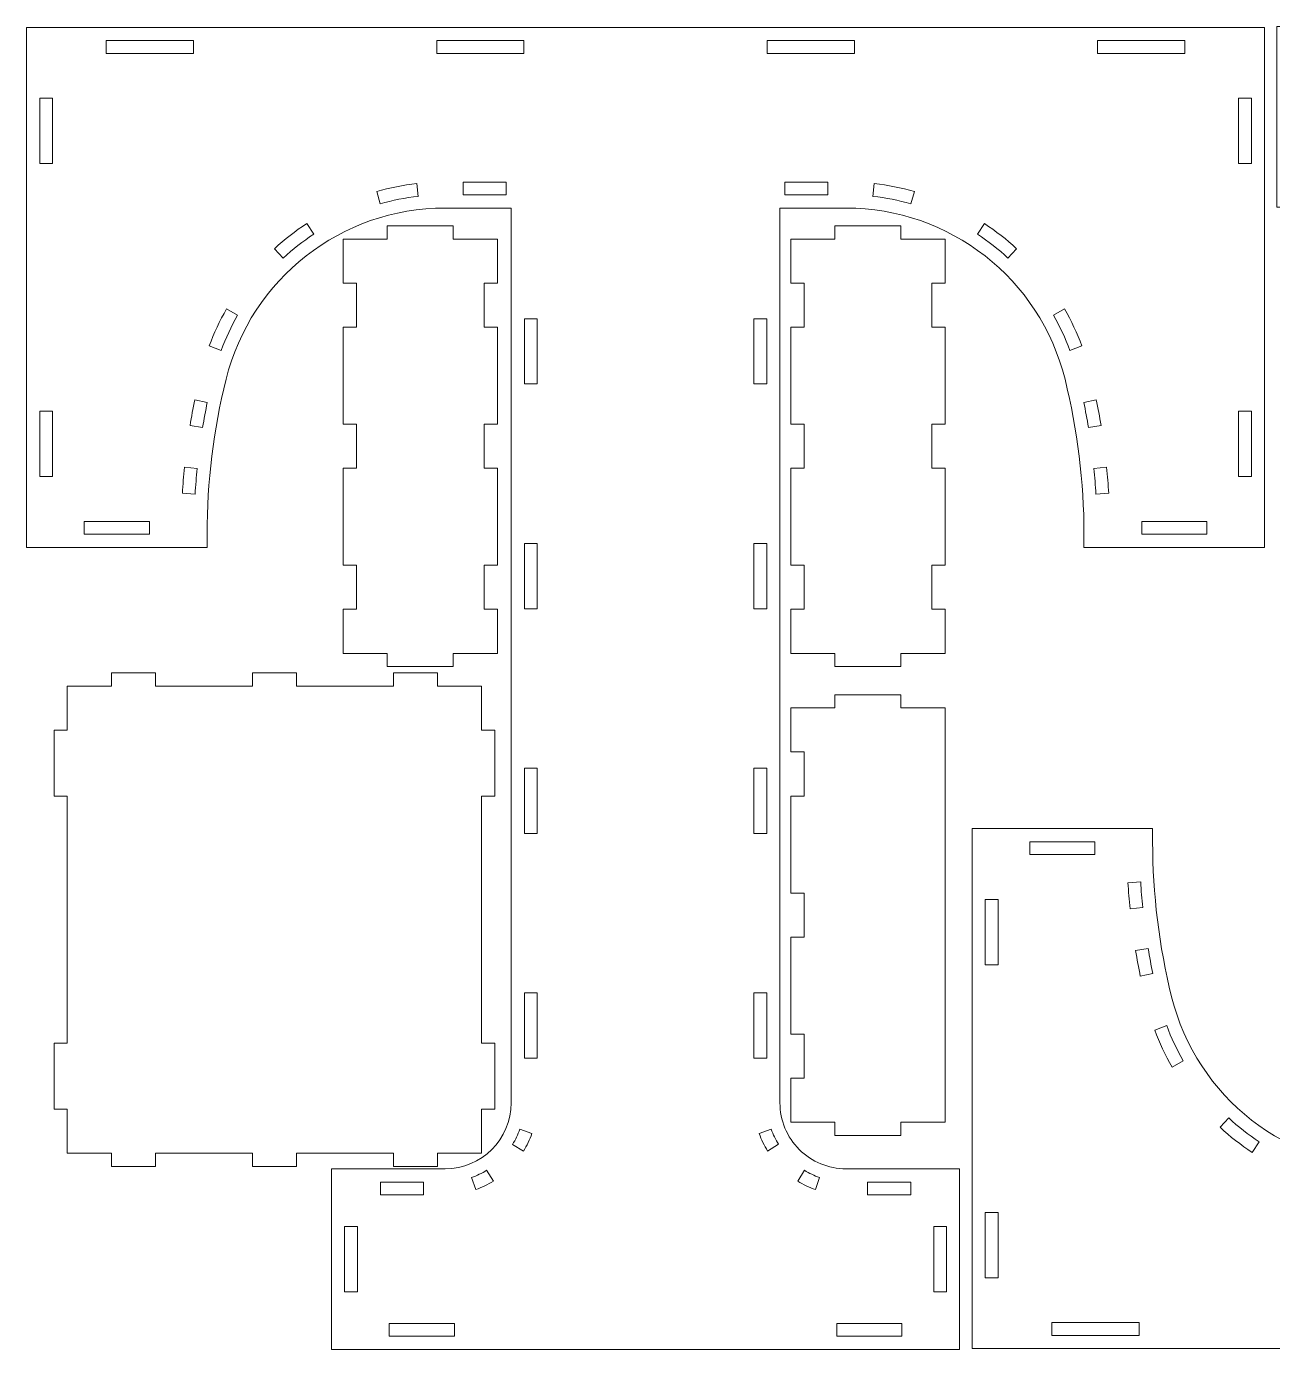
# Model space of a CAD drawing. Header units: millimetres. Extents: x -278 to 278, y -617 to 617.
# Drawn here: x -277.9 to 4.9, y -411.6 to -111.4 of the extents above; entities that cross this region are included whole.
import ezdxf

# ---------------------------------------------------------------- set-up
doc = ezdxf.new("R2010")
doc.units = ezdxf.units.MM
doc.header["$MEASUREMENT"] = 0
doc.layers.add('Camada 1', color=7, linetype='Continuous')

msp = doc.modelspace()

# ---------------------------------------------------------------- linework, layer by layer
at = {"layer": 'Camada 1', "color": 250, "lineweight": 20}
for points, knots in [([(-167.8636, -152.5961), (-167.8636, -152.5961), (-182.8636, -152.5961), (-182.8636, -152.5961), (-182.8636, -152.5961), (-206.3882, -152.5961), (-226.8865, -168.6229), (-232.5613, -191.4528), (-232.5613, -191.4528), (-235.4172, -202.9421), (-236.8636, -214.7572), (-236.8636, -226.5961), (-236.8636, -226.5961), (-236.8636, -226.5961), (-236.8636, -229.5961), (-236.8636, -229.5961), (-236.8636, -229.5961), (-236.8636, -229.5961), (-277.8636, -229.5961), (-277.8636, -229.5961), (-277.8636, -229.5961), (-277.8636, -229.5961), (-277.8636, -111.5961), (-277.8636, -111.5961), (-277.8636, -111.5961), (-277.8636, -111.5961), (3.1364, -111.5961), (3.1364, -111.5961), (3.1364, -111.5961), (3.1364, -111.5961), (3.1364, -229.5961), (3.1364, -229.5961), (3.1364, -229.5961), (3.1364, -229.5961), (-37.8636, -229.5961), (-37.8636, -229.5961), (-37.8636, -229.5961), (-37.8636, -229.5961), (-37.8636, -226.5961), (-37.8636, -226.5961), (-37.8636, -226.5961), (-37.8636, -214.7572), (-39.31, -202.9421), (-42.1659, -191.4528), (-42.1659, -191.4528), (-47.8407, -168.6229), (-68.339, -152.5961), (-91.8636, -152.5961), (-91.8636, -152.5961), (-91.8636, -152.5961), (-106.8636, -152.5961), (-106.8636, -152.5961), (-106.8636, -152.5961), (-106.8636, -152.5961), (-106.8636, -355.5961), (-106.8636, -355.5961), (-106.8636, -355.5961), (-106.8636, -359.5742), (-105.2831, -363.3897), (-102.4702, -366.2027), (-102.4702, -366.2027), (-99.6572, -369.0156), (-95.8417, -370.5961), (-91.8636, -370.5961), (-91.8636, -370.5961), (-91.8636, -370.5961), (-66.0736, -370.5961), (-66.0736, -370.5961), (-66.0736, -370.5961), (-66.0736, -370.5961), (-66.0736, -411.5961), (-66.0736, -411.5961), (-66.0736, -411.5961), (-66.0736, -411.5961), (-208.6536, -411.5961), (-208.6536, -411.5961), (-208.6536, -411.5961), (-208.6536, -411.5961), (-208.6536, -370.5961), (-208.6536, -370.5961), (-208.6536, -370.5961), (-208.6536, -370.5961), (-182.8636, -370.5961), (-182.8636, -370.5961), (-182.8636, -370.5961), (-174.5784, -370.5961), (-167.8636, -363.8814), (-167.8636, -355.5962), (-167.8636, -355.5962), (-167.8636, -355.5962), (-167.8636, -152.5961), (-167.8636, -152.5961)], [0, 0, 0, 0, 0.04166667, 0.04166667, 0.04166667, 0.04166667, 0.08333333, 0.08333333, 0.08333333, 0.08333333, 0.125, 0.125, 0.125, 0.125, 0.16666667, 0.16666667, 0.16666667, 0.16666667, 0.20833333, 0.20833333, 0.20833333, 0.20833333, 0.25, 0.25, 0.25, 0.25, 0.29166667, 0.29166667, 0.29166667, 0.29166667, 0.33333333, 0.33333333, 0.33333333, 0.33333333, 0.375, 0.375, 0.375, 0.375, 0.41666667, 0.41666667, 0.41666667, 0.41666667, 0.45833333, 0.45833333, 0.45833333, 0.45833333, 0.5, 0.5, 0.5, 0.5, 0.54166667, 0.54166667, 0.54166667, 0.54166667, 0.58333333, 0.58333333, 0.58333333, 0.58333333, 0.625, 0.625, 0.625, 0.625, 0.66666667, 0.66666667, 0.66666667, 0.66666667, 0.70833333, 0.70833333, 0.70833333, 0.70833333, 0.75, 0.75, 0.75, 0.75, 0.79166667, 0.79166667, 0.79166667, 0.79166667, 0.83333333, 0.83333333, 0.83333333, 0.83333333, 0.875, 0.875, 0.875, 0.875, 0.91666667, 0.91666667, 0.91666667, 0.91666667, 1, 1, 1, 1]), ([(107.7264, -370.3961), (107.7264, -370.3961), (122.7264, -370.3961), (122.7264, -370.3961), (122.7264, -370.3961), (146.251, -370.3961), (166.7493, -354.3693), (172.4241, -331.5394), (172.4241, -331.5394), (175.28, -320.0501), (176.7264, -308.235), (176.7264, -296.3961), (176.7264, -296.3961), (176.7264, -296.3961), (176.7264, -293.3961), (176.7264, -293.3961), (176.7264, -293.3961), (176.7264, -293.3961), (217.7264, -293.3961), (217.7264, -293.3961), (217.7264, -293.3961), (217.7264, -293.3961), (217.7264, -411.3961), (217.7264, -411.3961), (217.7264, -411.3961), (217.7264, -411.3961), (-63.2736, -411.3961), (-63.2736, -411.3961), (-63.2736, -411.3961), (-63.2736, -411.3961), (-63.2736, -293.3961), (-63.2736, -293.3961), (-63.2736, -293.3961), (-63.2736, -293.3961), (-22.2736, -293.3961), (-22.2736, -293.3961), (-22.2736, -293.3961), (-22.2736, -293.3961), (-22.2736, -296.3961), (-22.2736, -296.3961), (-22.2736, -296.3961), (-22.2736, -308.235), (-20.8272, -320.0501), (-17.9713, -331.5394), (-17.9713, -331.5394), (-12.2965, -354.3693), (8.2018, -370.3961), (31.7264, -370.3961), (31.7264, -370.3961), (31.7264, -370.3961), (46.7264, -370.3961), (46.7264, -370.3961), (46.7264, -370.3961), (46.7264, -370.3961), (46.7264, -167.3961), (46.7264, -167.3961), (46.7264, -167.3961), (46.7264, -163.418), (45.1459, -159.6025), (42.333, -156.7895), (42.333, -156.7895), (39.52, -153.9766), (35.7045, -152.3961), (31.7264, -152.3961), (31.7264, -152.3961), (31.7264, -152.3961), (5.9364, -152.3961), (5.9364, -152.3961), (5.9364, -152.3961), (5.9364, -152.3961), (5.9364, -111.3961), (5.9364, -111.3961), (5.9364, -111.3961), (5.9364, -111.3961), (148.5164, -111.3961), (148.5164, -111.3961), (148.5164, -111.3961), (148.5164, -111.3961), (148.5164, -152.3961), (148.5164, -152.3961), (148.5164, -152.3961), (148.5164, -152.3961), (122.7264, -152.3961), (122.7264, -152.3961), (122.7264, -152.3961), (114.4412, -152.3961), (107.7264, -159.1108), (107.7264, -167.396), (107.7264, -167.396), (107.7264, -167.396), (107.7264, -370.3961), (107.7264, -370.3961)], [0, 0, 0, 0, 0.04166667, 0.04166667, 0.04166667, 0.04166667, 0.08333333, 0.08333333, 0.08333333, 0.08333333, 0.125, 0.125, 0.125, 0.125, 0.16666667, 0.16666667, 0.16666667, 0.16666667, 0.20833333, 0.20833333, 0.20833333, 0.20833333, 0.25, 0.25, 0.25, 0.25, 0.29166667, 0.29166667, 0.29166667, 0.29166667, 0.33333333, 0.33333333, 0.33333333, 0.33333333, 0.375, 0.375, 0.375, 0.375, 0.41666667, 0.41666667, 0.41666667, 0.41666667, 0.45833333, 0.45833333, 0.45833333, 0.45833333, 0.5, 0.5, 0.5, 0.5, 0.54166667, 0.54166667, 0.54166667, 0.54166667, 0.58333333, 0.58333333, 0.58333333, 0.58333333, 0.625, 0.625, 0.625, 0.625, 0.66666667, 0.66666667, 0.66666667, 0.66666667, 0.70833333, 0.70833333, 0.70833333, 0.70833333, 0.75, 0.75, 0.75, 0.75, 0.79166667, 0.79166667, 0.79166667, 0.79166667, 0.83333333, 0.83333333, 0.83333333, 0.83333333, 0.875, 0.875, 0.875, 0.875, 0.91666667, 0.91666667, 0.91666667, 0.91666667, 1, 1, 1, 1]), ([(-259.7636, -114.5961), (-259.7636, -114.5961), (-259.7636, -117.4961), (-259.7636, -117.4961), (-259.7636, -117.4961), (-259.7636, -117.4961), (-239.9636, -117.4961), (-239.9636, -117.4961), (-239.9636, -117.4961), (-239.9636, -117.4961), (-239.9636, -114.5961), (-239.9636, -114.5961), (-239.9636, -114.5961), (-239.9636, -114.5961), (-259.7636, -114.5961), (-259.7636, -114.5961)], [0, 0, 0, 0, 0.2, 0.2, 0.2, 0.2, 0.4, 0.4, 0.4, 0.4, 0.6, 0.6, 0.6, 0.6, 1, 1, 1, 1]), ([(-184.7636, -114.5961), (-184.7636, -114.5961), (-184.7636, -117.4961), (-184.7636, -117.4961), (-184.7636, -117.4961), (-184.7636, -117.4961), (-164.9636, -117.4961), (-164.9636, -117.4961), (-164.9636, -117.4961), (-164.9636, -117.4961), (-164.9636, -114.5961), (-164.9636, -114.5961), (-164.9636, -114.5961), (-164.9636, -114.5961), (-184.7636, -114.5961), (-184.7636, -114.5961)], [0, 0, 0, 0, 0.2, 0.2, 0.2, 0.2, 0.4, 0.4, 0.4, 0.4, 0.6, 0.6, 0.6, 0.6, 1, 1, 1, 1]), ([(-109.7636, -114.5961), (-109.7636, -114.5961), (-109.7636, -117.4961), (-109.7636, -117.4961), (-109.7636, -117.4961), (-109.7636, -117.4961), (-89.9636, -117.4961), (-89.9636, -117.4961), (-89.9636, -117.4961), (-89.9636, -117.4961), (-89.9636, -114.5961), (-89.9636, -114.5961), (-89.9636, -114.5961), (-89.9636, -114.5961), (-109.7636, -114.5961), (-109.7636, -114.5961)], [0, 0, 0, 0, 0.2, 0.2, 0.2, 0.2, 0.4, 0.4, 0.4, 0.4, 0.6, 0.6, 0.6, 0.6, 1, 1, 1, 1]), ([(-34.7636, -114.5961), (-34.7636, -114.5961), (-34.7636, -117.4961), (-34.7636, -117.4961), (-34.7636, -117.4961), (-34.7636, -117.4961), (-14.9636, -117.4961), (-14.9636, -117.4961), (-14.9636, -117.4961), (-14.9636, -117.4961), (-14.9636, -114.5961), (-14.9636, -114.5961), (-14.9636, -114.5961), (-14.9636, -114.5961), (-34.7636, -114.5961), (-34.7636, -114.5961)], [0, 0, 0, 0, 0.2, 0.2, 0.2, 0.2, 0.4, 0.4, 0.4, 0.4, 0.6, 0.6, 0.6, 0.6, 1, 1, 1, 1]), ([(-274.8636, -142.4961), (-274.8636, -142.4961), (-271.9636, -142.4961), (-271.9636, -142.4961), (-271.9636, -142.4961), (-271.9636, -142.4961), (-271.9636, -127.6961), (-271.9636, -127.6961), (-271.9636, -127.6961), (-271.9636, -127.6961), (-274.8636, -127.6961), (-274.8636, -127.6961), (-274.8636, -127.6961), (-274.8636, -127.6961), (-274.8636, -142.4961), (-274.8636, -142.4961)], [0, 0, 0, 0, 0.2, 0.2, 0.2, 0.2, 0.4, 0.4, 0.4, 0.4, 0.6, 0.6, 0.6, 0.6, 1, 1, 1, 1]), ([(0.1364, -127.6961), (0.1364, -127.6961), (-2.7636, -127.6961), (-2.7636, -127.6961), (-2.7636, -127.6961), (-2.7636, -127.6961), (-2.7636, -142.4961), (-2.7636, -142.4961), (-2.7636, -142.4961), (-2.7636, -142.4961), (0.1364, -142.4961), (0.1364, -142.4961), (0.1364, -142.4961), (0.1364, -142.4961), (0.1364, -127.6961), (0.1364, -127.6961)], [0, 0, 0, 0, 0.2, 0.2, 0.2, 0.2, 0.4, 0.4, 0.4, 0.4, 0.6, 0.6, 0.6, 0.6, 1, 1, 1, 1]), ([(-188.9537, -149.9394), (-188.9537, -149.9394), (-189.2742, -147.057), (-189.2742, -147.057), (-189.2742, -147.057), (-192.3526, -147.4048), (-195.4011, -148.0032), (-198.3825, -148.845), (-198.3825, -148.845), (-198.3825, -148.845), (-197.5909, -151.6299), (-197.5909, -151.6299), (-197.5909, -151.6299), (-194.7892, -150.8393), (-191.9025, -150.2712), (-188.9537, -149.9394)], [0, 0, 0, 0, 0.2, 0.2, 0.2, 0.2, 0.4, 0.4, 0.4, 0.4, 0.6, 0.6, 0.6, 0.6, 1, 1, 1, 1]), ([(-168.9636, -149.5961), (-168.9636, -149.5961), (-168.9636, -146.6961), (-168.9636, -146.6961), (-168.9636, -146.6961), (-168.9636, -146.6961), (-178.7636, -146.6961), (-178.7636, -146.6961), (-178.7636, -146.6961), (-178.7636, -146.6961), (-178.7636, -149.5961), (-178.7636, -149.5961), (-178.7636, -149.5961), (-178.7636, -149.5961), (-168.9636, -149.5961), (-168.9636, -149.5961)], [0, 0, 0, 0, 0.2, 0.2, 0.2, 0.2, 0.4, 0.4, 0.4, 0.4, 0.6, 0.6, 0.6, 0.6, 1, 1, 1, 1]), ([(-95.9636, -149.5961), (-95.9636, -149.5961), (-95.9636, -146.6961), (-95.9636, -146.6961), (-95.9636, -146.6961), (-95.9636, -146.6961), (-105.7636, -146.6961), (-105.7636, -146.6961), (-105.7636, -146.6961), (-105.7636, -146.6961), (-105.7636, -149.5961), (-105.7636, -149.5961), (-105.7636, -149.5961), (-105.7636, -149.5961), (-95.9636, -149.5961), (-95.9636, -149.5961)], [0, 0, 0, 0, 0.2, 0.2, 0.2, 0.2, 0.4, 0.4, 0.4, 0.4, 0.6, 0.6, 0.6, 0.6, 1, 1, 1, 1]), ([(-77.1363, -151.6299), (-77.1363, -151.6299), (-76.3447, -148.845), (-76.3447, -148.845), (-76.3447, -148.845), (-79.3261, -148.0032), (-82.3746, -147.4048), (-85.453, -147.057), (-85.453, -147.057), (-85.453, -147.057), (-85.7735, -149.9394), (-85.7735, -149.9394), (-85.7735, -149.9394), (-82.8248, -150.2713), (-79.9379, -150.8392), (-77.1363, -151.6299)], [0, 0, 0, 0, 0.2, 0.2, 0.2, 0.2, 0.4, 0.4, 0.4, 0.4, 0.6, 0.6, 0.6, 0.6, 1, 1, 1, 1]), ([(-212.6774, -158.5303), (-212.6774, -158.5303), (-214.2675, -156.1055), (-214.2675, -156.1055), (-214.2675, -156.1055), (-216.8551, -157.8091), (-219.3025, -159.7226), (-221.5799, -161.8228), (-221.5799, -161.8228), (-221.5799, -161.8228), (-219.6105, -163.951), (-219.6105, -163.951), (-219.6105, -163.951), (-217.4499, -161.9599), (-215.1309, -160.1467), (-212.6774, -158.5303)], [0, 0, 0, 0, 0.2, 0.2, 0.2, 0.2, 0.4, 0.4, 0.4, 0.4, 0.6, 0.6, 0.6, 0.6, 1, 1, 1, 1]), ([(-205.9969, -253.6461), (-205.9969, -253.6461), (-195.9969, -253.6461), (-195.9969, -253.6461), (-195.9969, -253.6461), (-195.9969, -253.6461), (-195.9969, -256.6461), (-195.9969, -256.6461), (-195.9969, -256.6461), (-195.9969, -256.6461), (-180.9969, -256.6461), (-180.9969, -256.6461), (-180.9969, -256.6461), (-180.9969, -256.6461), (-180.9969, -253.6461), (-180.9969, -253.6461), (-180.9969, -253.6461), (-180.9969, -253.6461), (-170.9969, -253.6461), (-170.9969, -253.6461), (-170.9969, -253.6461), (-170.9969, -253.6461), (-170.9969, -243.6461), (-170.9969, -243.6461), (-170.9969, -243.6461), (-170.9969, -243.6461), (-173.9969, -243.6461), (-173.9969, -243.6461), (-173.9969, -243.6461), (-173.9969, -243.6461), (-173.9969, -233.6461), (-173.9969, -233.6461), (-173.9969, -233.6461), (-173.9969, -233.6461), (-170.9969, -233.6461), (-170.9969, -233.6461), (-170.9969, -233.6461), (-170.9969, -233.6461), (-170.9969, -211.6461), (-170.9969, -211.6461), (-170.9969, -211.6461), (-170.9969, -211.6461), (-173.9969, -211.6461), (-173.9969, -211.6461), (-173.9969, -211.6461), (-173.9969, -211.6461), (-173.9969, -201.6461), (-173.9969, -201.6461), (-173.9969, -201.6461), (-173.9969, -201.6461), (-170.9969, -201.6461), (-170.9969, -201.6461), (-170.9969, -201.6461), (-170.9969, -201.6461), (-170.9969, -179.6461), (-170.9969, -179.6461), (-170.9969, -179.6461), (-170.9969, -179.6461), (-173.9969, -179.6461), (-173.9969, -179.6461), (-173.9969, -179.6461), (-173.9969, -179.6461), (-173.9969, -169.6461), (-173.9969, -169.6461), (-173.9969, -169.6461), (-173.9969, -169.6461), (-170.9969, -169.6461), (-170.9969, -169.6461), (-170.9969, -169.6461), (-170.9969, -169.6461), (-170.9969, -159.6461), (-170.9969, -159.6461), (-170.9969, -159.6461), (-170.9969, -159.6461), (-180.9969, -159.6461), (-180.9969, -159.6461), (-180.9969, -159.6461), (-180.9969, -159.6461), (-180.9969, -156.6461), (-180.9969, -156.6461), (-180.9969, -156.6461), (-180.9969, -156.6461), (-195.9969, -156.6461), (-195.9969, -156.6461), (-195.9969, -156.6461), (-195.9969, -156.6461), (-195.9969, -159.6461), (-195.9969, -159.6461), (-195.9969, -159.6461), (-195.9969, -159.6461), (-205.9969, -159.6461), (-205.9969, -159.6461), (-205.9969, -159.6461), (-205.9969, -159.6461), (-205.9969, -169.6461), (-205.9969, -169.6461), (-205.9969, -169.6461), (-205.9969, -169.6461), (-202.9969, -169.6461), (-202.9969, -169.6461), (-202.9969, -169.6461), (-202.9969, -169.6461), (-202.9969, -179.6461), (-202.9969, -179.6461), (-202.9969, -179.6461), (-202.9969, -179.6461), (-205.9969, -179.6461), (-205.9969, -179.6461), (-205.9969, -179.6461), (-205.9969, -179.6461), (-205.9969, -201.6461), (-205.9969, -201.6461), (-205.9969, -201.6461), (-205.9969, -201.6461), (-202.9969, -201.6461), (-202.9969, -201.6461), (-202.9969, -201.6461), (-202.9969, -201.6461), (-202.9969, -211.6461), (-202.9969, -211.6461), (-202.9969, -211.6461), (-202.9969, -211.6461), (-205.9969, -211.6461), (-205.9969, -211.6461), (-205.9969, -211.6461), (-205.9969, -211.6461), (-205.9969, -233.6461), (-205.9969, -233.6461), (-205.9969, -233.6461), (-205.9969, -233.6461), (-202.9969, -233.6461), (-202.9969, -233.6461), (-202.9969, -233.6461), (-202.9969, -233.6461), (-202.9969, -243.6461), (-202.9969, -243.6461), (-202.9969, -243.6461), (-202.9969, -243.6461), (-205.9969, -243.6461), (-205.9969, -243.6461), (-205.9969, -243.6461), (-205.9969, -243.6461), (-205.9969, -253.6461), (-205.9969, -253.6461)], [0, 0, 0, 0, 0.02702703, 0.02702703, 0.02702703, 0.02702703, 0.05405405, 0.05405405, 0.05405405, 0.05405405, 0.08108108, 0.08108108, 0.08108108, 0.08108108, 0.10810811, 0.10810811, 0.10810811, 0.10810811, 0.13513514, 0.13513514, 0.13513514, 0.13513514, 0.16216216, 0.16216216, 0.16216216, 0.16216216, 0.18918919, 0.18918919, 0.18918919, 0.18918919, 0.21621622, 0.21621622, 0.21621622, 0.21621622, 0.24324324, 0.24324324, 0.24324324, 0.24324324, 0.27027027, 0.27027027, 0.27027027, 0.27027027, 0.2972973, 0.2972973, 0.2972973, 0.2972973, 0.32432432, 0.32432432, 0.32432432, 0.32432432, 0.35135135, 0.35135135, 0.35135135, 0.35135135, 0.37837838, 0.37837838, 0.37837838, 0.37837838, 0.40540541, 0.40540541, 0.40540541, 0.40540541, 0.43243243, 0.43243243, 0.43243243, 0.43243243, 0.45945946, 0.45945946, 0.45945946, 0.45945946, 0.48648649, 0.48648649, 0.48648649, 0.48648649, 0.51351351, 0.51351351, 0.51351351, 0.51351351, 0.54054054, 0.54054054, 0.54054054, 0.54054054, 0.56756757, 0.56756757, 0.56756757, 0.56756757, 0.59459459, 0.59459459, 0.59459459, 0.59459459, 0.62162162, 0.62162162, 0.62162162, 0.62162162, 0.64864865, 0.64864865, 0.64864865, 0.64864865, 0.67567568, 0.67567568, 0.67567568, 0.67567568, 0.7027027, 0.7027027, 0.7027027, 0.7027027, 0.72972973, 0.72972973, 0.72972973, 0.72972973, 0.75675676, 0.75675676, 0.75675676, 0.75675676, 0.78378378, 0.78378378, 0.78378378, 0.78378378, 0.81081081, 0.81081081, 0.81081081, 0.81081081, 0.83783784, 0.83783784, 0.83783784, 0.83783784, 0.86486486, 0.86486486, 0.86486486, 0.86486486, 0.89189189, 0.89189189, 0.89189189, 0.89189189, 0.91891892, 0.91891892, 0.91891892, 0.91891892, 0.94594595, 0.94594595, 0.94594595, 0.94594595, 1, 1, 1, 1]), ([(-104.3941, -253.6461), (-104.3941, -253.6461), (-94.3941, -253.6461), (-94.3941, -253.6461), (-94.3941, -253.6461), (-94.3941, -253.6461), (-94.3941, -256.6461), (-94.3941, -256.6461), (-94.3941, -256.6461), (-94.3941, -256.6461), (-79.3941, -256.6461), (-79.3941, -256.6461), (-79.3941, -256.6461), (-79.3941, -256.6461), (-79.3941, -253.6461), (-79.3941, -253.6461), (-79.3941, -253.6461), (-79.3941, -253.6461), (-69.3941, -253.6461), (-69.3941, -253.6461), (-69.3941, -253.6461), (-69.3941, -253.6461), (-69.3941, -243.6461), (-69.3941, -243.6461), (-69.3941, -243.6461), (-69.3941, -243.6461), (-72.3941, -243.6461), (-72.3941, -243.6461), (-72.3941, -243.6461), (-72.3941, -243.6461), (-72.3941, -233.6461), (-72.3941, -233.6461), (-72.3941, -233.6461), (-72.3941, -233.6461), (-69.3941, -233.6461), (-69.3941, -233.6461), (-69.3941, -233.6461), (-69.3941, -233.6461), (-69.3941, -211.6461), (-69.3941, -211.6461), (-69.3941, -211.6461), (-69.3941, -211.6461), (-72.3941, -211.6461), (-72.3941, -211.6461), (-72.3941, -211.6461), (-72.3941, -211.6461), (-72.3941, -201.6461), (-72.3941, -201.6461), (-72.3941, -201.6461), (-72.3941, -201.6461), (-69.3941, -201.6461), (-69.3941, -201.6461), (-69.3941, -201.6461), (-69.3941, -201.6461), (-69.3941, -179.6461), (-69.3941, -179.6461), (-69.3941, -179.6461), (-69.3941, -179.6461), (-72.3941, -179.6461), (-72.3941, -179.6461), (-72.3941, -179.6461), (-72.3941, -179.6461), (-72.3941, -169.6461), (-72.3941, -169.6461), (-72.3941, -169.6461), (-72.3941, -169.6461), (-69.3941, -169.6461), (-69.3941, -169.6461), (-69.3941, -169.6461), (-69.3941, -169.6461), (-69.3941, -159.6461), (-69.3941, -159.6461), (-69.3941, -159.6461), (-69.3941, -159.6461), (-79.3941, -159.6461), (-79.3941, -159.6461), (-79.3941, -159.6461), (-79.3941, -159.6461), (-79.3941, -156.6461), (-79.3941, -156.6461), (-79.3941, -156.6461), (-79.3941, -156.6461), (-94.3941, -156.6461), (-94.3941, -156.6461), (-94.3941, -156.6461), (-94.3941, -156.6461), (-94.3941, -159.6461), (-94.3941, -159.6461), (-94.3941, -159.6461), (-94.3941, -159.6461), (-104.3941, -159.6461), (-104.3941, -159.6461), (-104.3941, -159.6461), (-104.3941, -159.6461), (-104.3941, -169.6461), (-104.3941, -169.6461), (-104.3941, -169.6461), (-104.3941, -169.6461), (-101.3941, -169.6461), (-101.3941, -169.6461), (-101.3941, -169.6461), (-101.3941, -169.6461), (-101.3941, -179.6461), (-101.3941, -179.6461), (-101.3941, -179.6461), (-101.3941, -179.6461), (-104.3941, -179.6461), (-104.3941, -179.6461), (-104.3941, -179.6461), (-104.3941, -179.6461), (-104.3941, -201.6461), (-104.3941, -201.6461), (-104.3941, -201.6461), (-104.3941, -201.6461), (-101.3941, -201.6461), (-101.3941, -201.6461), (-101.3941, -201.6461), (-101.3941, -201.6461), (-101.3941, -211.6461), (-101.3941, -211.6461), (-101.3941, -211.6461), (-101.3941, -211.6461), (-104.3941, -211.6461), (-104.3941, -211.6461), (-104.3941, -211.6461), (-104.3941, -211.6461), (-104.3941, -233.6461), (-104.3941, -233.6461), (-104.3941, -233.6461), (-104.3941, -233.6461), (-101.3941, -233.6461), (-101.3941, -233.6461), (-101.3941, -233.6461), (-101.3941, -233.6461), (-101.3941, -243.6461), (-101.3941, -243.6461), (-101.3941, -243.6461), (-101.3941, -243.6461), (-104.3941, -243.6461), (-104.3941, -243.6461), (-104.3941, -243.6461), (-104.3941, -243.6461), (-104.3941, -253.6461), (-104.3941, -253.6461)], [0, 0, 0, 0, 0.02702703, 0.02702703, 0.02702703, 0.02702703, 0.05405405, 0.05405405, 0.05405405, 0.05405405, 0.08108108, 0.08108108, 0.08108108, 0.08108108, 0.10810811, 0.10810811, 0.10810811, 0.10810811, 0.13513514, 0.13513514, 0.13513514, 0.13513514, 0.16216216, 0.16216216, 0.16216216, 0.16216216, 0.18918919, 0.18918919, 0.18918919, 0.18918919, 0.21621622, 0.21621622, 0.21621622, 0.21621622, 0.24324324, 0.24324324, 0.24324324, 0.24324324, 0.27027027, 0.27027027, 0.27027027, 0.27027027, 0.2972973, 0.2972973, 0.2972973, 0.2972973, 0.32432432, 0.32432432, 0.32432432, 0.32432432, 0.35135135, 0.35135135, 0.35135135, 0.35135135, 0.37837838, 0.37837838, 0.37837838, 0.37837838, 0.40540541, 0.40540541, 0.40540541, 0.40540541, 0.43243243, 0.43243243, 0.43243243, 0.43243243, 0.45945946, 0.45945946, 0.45945946, 0.45945946, 0.48648649, 0.48648649, 0.48648649, 0.48648649, 0.51351351, 0.51351351, 0.51351351, 0.51351351, 0.54054054, 0.54054054, 0.54054054, 0.54054054, 0.56756757, 0.56756757, 0.56756757, 0.56756757, 0.59459459, 0.59459459, 0.59459459, 0.59459459, 0.62162162, 0.62162162, 0.62162162, 0.62162162, 0.64864865, 0.64864865, 0.64864865, 0.64864865, 0.67567568, 0.67567568, 0.67567568, 0.67567568, 0.7027027, 0.7027027, 0.7027027, 0.7027027, 0.72972973, 0.72972973, 0.72972973, 0.72972973, 0.75675676, 0.75675676, 0.75675676, 0.75675676, 0.78378378, 0.78378378, 0.78378378, 0.78378378, 0.81081081, 0.81081081, 0.81081081, 0.81081081, 0.83783784, 0.83783784, 0.83783784, 0.83783784, 0.86486486, 0.86486486, 0.86486486, 0.86486486, 0.89189189, 0.89189189, 0.89189189, 0.89189189, 0.91891892, 0.91891892, 0.91891892, 0.91891892, 0.94594595, 0.94594595, 0.94594595, 0.94594595, 1, 1, 1, 1]), ([(-55.1167, -163.951), (-55.1167, -163.951), (-53.1473, -161.8228), (-53.1473, -161.8228), (-53.1473, -161.8228), (-55.4247, -159.7226), (-57.8721, -157.8091), (-60.4597, -156.1055), (-60.4597, -156.1055), (-60.4597, -156.1055), (-62.0498, -158.5303), (-62.0498, -158.5303), (-62.0498, -158.5303), (-59.5963, -160.1467), (-57.2772, -161.9599), (-55.1167, -163.951)], [0, 0, 0, 0, 0.2, 0.2, 0.2, 0.2, 0.4, 0.4, 0.4, 0.4, 0.6, 0.6, 0.6, 0.6, 1, 1, 1, 1]), ([(-229.9463, -176.9273), (-229.9463, -176.9273), (-232.4579, -175.4872), (-232.4579, -175.4872), (-232.4579, -175.4872), (-233.994, -178.1776), (-235.3102, -180.9916), (-236.3903, -183.8952), (-236.3903, -183.8952), (-236.3903, -183.8952), (-233.6704, -184.9016), (-233.6704, -184.9016), (-233.6704, -184.9016), (-232.637, -182.12), (-231.3894, -179.4554), (-229.9463, -176.9273)], [0, 0, 0, 0, 0.2, 0.2, 0.2, 0.2, 0.4, 0.4, 0.4, 0.4, 0.6, 0.6, 0.6, 0.6, 1, 1, 1, 1]), ([(-41.0568, -184.9016), (-41.0568, -184.9016), (-38.3369, -183.8952), (-38.3369, -183.8952), (-38.3369, -183.8952), (-39.417, -180.9916), (-40.7332, -178.1776), (-42.2693, -175.4872), (-42.2693, -175.4872), (-42.2693, -175.4872), (-44.7809, -176.9273), (-44.7809, -176.9273), (-44.7809, -176.9273), (-43.3378, -179.4555), (-42.0901, -182.12), (-41.0568, -184.9016)], [0, 0, 0, 0, 0.2, 0.2, 0.2, 0.2, 0.4, 0.4, 0.4, 0.4, 0.6, 0.6, 0.6, 0.6, 1, 1, 1, 1]), ([(-164.8636, -192.4961), (-164.8636, -192.4961), (-161.9636, -192.4961), (-161.9636, -192.4961), (-161.9636, -192.4961), (-161.9636, -192.4961), (-161.9636, -177.6961), (-161.9636, -177.6961), (-161.9636, -177.6961), (-161.9636, -177.6961), (-164.8636, -177.6961), (-164.8636, -177.6961), (-164.8636, -177.6961), (-164.8636, -177.6961), (-164.8636, -192.4961), (-164.8636, -192.4961)], [0, 0, 0, 0, 0.2, 0.2, 0.2, 0.2, 0.4, 0.4, 0.4, 0.4, 0.6, 0.6, 0.6, 0.6, 1, 1, 1, 1]), ([(-109.8636, -177.6961), (-109.8636, -177.6961), (-112.7636, -177.6961), (-112.7636, -177.6961), (-112.7636, -177.6961), (-112.7636, -177.6961), (-112.7636, -192.4961), (-112.7636, -192.4961), (-112.7636, -192.4961), (-112.7636, -192.4961), (-109.8636, -192.4961), (-109.8636, -192.4961), (-109.8636, -192.4961), (-109.8636, -192.4961), (-109.8636, -177.6961), (-109.8636, -177.6961)], [0, 0, 0, 0, 0.2, 0.2, 0.2, 0.2, 0.4, 0.4, 0.4, 0.4, 0.6, 0.6, 0.6, 0.6, 1, 1, 1, 1]), ([(-236.8232, -196.6827), (-236.8232, -196.6827), (-239.6637, -196.0973), (-239.6637, -196.0973), (-239.6637, -196.0973), (-240.0606, -198.0294), (-240.4197, -199.9693), (-240.7409, -201.9154), (-240.7409, -201.9154), (-240.7409, -201.9154), (-237.8792, -202.3857), (-237.8792, -202.3857), (-237.8792, -202.3857), (-237.5644, -200.4785), (-237.2123, -198.5772), (-236.8232, -196.6827)], [0, 0, 0, 0, 0.2, 0.2, 0.2, 0.2, 0.4, 0.4, 0.4, 0.4, 0.6, 0.6, 0.6, 0.6, 1, 1, 1, 1]), ([(-36.848, -202.3857), (-36.848, -202.3857), (-33.9863, -201.9154), (-33.9863, -201.9154), (-33.9863, -201.9154), (-34.3075, -199.9693), (-34.6666, -198.0294), (-35.0635, -196.0973), (-35.0635, -196.0973), (-35.0635, -196.0973), (-37.904, -196.6827), (-37.904, -196.6827), (-37.904, -196.6827), (-37.5149, -198.5773), (-37.1627, -200.4786), (-36.848, -202.3857)], [0, 0, 0, 0, 0.2, 0.2, 0.2, 0.2, 0.4, 0.4, 0.4, 0.4, 0.6, 0.6, 0.6, 0.6, 1, 1, 1, 1]), ([(-274.8636, -213.4961), (-274.8636, -213.4961), (-271.9636, -213.4961), (-271.9636, -213.4961), (-271.9636, -213.4961), (-271.9636, -213.4961), (-271.9636, -198.6961), (-271.9636, -198.6961), (-271.9636, -198.6961), (-271.9636, -198.6961), (-274.8636, -198.6961), (-274.8636, -198.6961), (-274.8636, -198.6961), (-274.8636, -198.6961), (-274.8636, -213.4961), (-274.8636, -213.4961)], [0, 0, 0, 0, 0.2, 0.2, 0.2, 0.2, 0.4, 0.4, 0.4, 0.4, 0.6, 0.6, 0.6, 0.6, 1, 1, 1, 1]), ([(0.1364, -198.6961), (0.1364, -198.6961), (-2.7636, -198.6961), (-2.7636, -198.6961), (-2.7636, -198.6961), (-2.7636, -198.6961), (-2.7636, -213.4961), (-2.7636, -213.4961), (-2.7636, -213.4961), (-2.7636, -213.4961), (0.1364, -213.4961), (0.1364, -213.4961), (0.1364, -213.4961), (0.1364, -213.4961), (0.1364, -198.6961), (0.1364, -198.6961)], [0, 0, 0, 0, 0.2, 0.2, 0.2, 0.2, 0.4, 0.4, 0.4, 0.4, 0.6, 0.6, 0.6, 0.6, 1, 1, 1, 1]), ([(-239.1168, -211.7152), (-239.1168, -211.7152), (-242.0023, -211.423), (-242.0023, -211.423), (-242.0023, -211.423), (-242.1997, -213.3855), (-242.3588, -215.352), (-242.4796, -217.3207), (-242.4796, -217.3207), (-242.4796, -217.3207), (-239.5848, -217.4963), (-239.5848, -217.4963), (-239.5848, -217.4963), (-239.4664, -215.5661), (-239.3103, -213.6386), (-239.1168, -211.7152)], [0, 0, 0, 0, 0.2, 0.2, 0.2, 0.2, 0.4, 0.4, 0.4, 0.4, 0.6, 0.6, 0.6, 0.6, 1, 1, 1, 1]), ([(-35.1424, -217.4963), (-35.1424, -217.4963), (-32.2476, -217.3207), (-32.2476, -217.3207), (-32.2476, -217.3207), (-32.3684, -215.352), (-32.5275, -213.3855), (-32.7249, -211.423), (-32.7249, -211.423), (-32.7249, -211.423), (-35.6104, -211.7152), (-35.6104, -211.7152), (-35.6104, -211.7152), (-35.417, -213.6386), (-35.2608, -215.566), (-35.1424, -217.4963)], [0, 0, 0, 0, 0.2, 0.2, 0.2, 0.2, 0.4, 0.4, 0.4, 0.4, 0.6, 0.6, 0.6, 0.6, 1, 1, 1, 1]), ([(-249.9636, -226.5961), (-249.9636, -226.5961), (-249.9636, -223.6961), (-249.9636, -223.6961), (-249.9636, -223.6961), (-249.9636, -223.6961), (-264.7636, -223.6961), (-264.7636, -223.6961), (-264.7636, -223.6961), (-264.7636, -223.6961), (-264.7636, -226.5961), (-264.7636, -226.5961), (-264.7636, -226.5961), (-264.7636, -226.5961), (-249.9636, -226.5961), (-249.9636, -226.5961)], [0, 0, 0, 0, 0.2, 0.2, 0.2, 0.2, 0.4, 0.4, 0.4, 0.4, 0.6, 0.6, 0.6, 0.6, 1, 1, 1, 1]), ([(-9.9636, -226.5961), (-9.9636, -226.5961), (-9.9636, -223.6961), (-9.9636, -223.6961), (-9.9636, -223.6961), (-9.9636, -223.6961), (-24.7636, -223.6961), (-24.7636, -223.6961), (-24.7636, -223.6961), (-24.7636, -223.6961), (-24.7636, -226.5961), (-24.7636, -226.5961), (-24.7636, -226.5961), (-24.7636, -226.5961), (-9.9636, -226.5961), (-9.9636, -226.5961)], [0, 0, 0, 0, 0.2, 0.2, 0.2, 0.2, 0.4, 0.4, 0.4, 0.4, 0.6, 0.6, 0.6, 0.6, 1, 1, 1, 1]), ([(-164.8636, -243.4961), (-164.8636, -243.4961), (-161.9636, -243.4961), (-161.9636, -243.4961), (-161.9636, -243.4961), (-161.9636, -243.4961), (-161.9636, -228.6961), (-161.9636, -228.6961), (-161.9636, -228.6961), (-161.9636, -228.6961), (-164.8636, -228.6961), (-164.8636, -228.6961), (-164.8636, -228.6961), (-164.8636, -228.6961), (-164.8636, -243.4961), (-164.8636, -243.4961)], [0, 0, 0, 0, 0.2, 0.2, 0.2, 0.2, 0.4, 0.4, 0.4, 0.4, 0.6, 0.6, 0.6, 0.6, 1, 1, 1, 1]), ([(-109.8636, -228.6961), (-109.8636, -228.6961), (-112.7636, -228.6961), (-112.7636, -228.6961), (-112.7636, -228.6961), (-112.7636, -228.6961), (-112.7636, -243.4961), (-112.7636, -243.4961), (-112.7636, -243.4961), (-112.7636, -243.4961), (-109.8636, -243.4961), (-109.8636, -243.4961), (-109.8636, -243.4961), (-109.8636, -243.4961), (-109.8636, -228.6961), (-109.8636, -228.6961)], [0, 0, 0, 0, 0.2, 0.2, 0.2, 0.2, 0.4, 0.4, 0.4, 0.4, 0.6, 0.6, 0.6, 0.6, 1, 1, 1, 1]), ([(-248.5903, -367.0475), (-248.5903, -367.0475), (-226.5903, -367.0475), (-226.5903, -367.0475), (-226.5903, -367.0475), (-226.5903, -367.0475), (-226.5903, -370.0475), (-226.5903, -370.0475), (-226.5903, -370.0475), (-226.5903, -370.0475), (-216.5903, -370.0475), (-216.5903, -370.0475), (-216.5903, -370.0475), (-216.5903, -370.0475), (-216.5903, -367.0475), (-216.5903, -367.0475), (-216.5903, -367.0475), (-216.5903, -367.0475), (-194.5903, -367.0475), (-194.5903, -367.0475), (-194.5903, -367.0475), (-194.5903, -367.0475), (-194.5903, -370.0475), (-194.5903, -370.0475), (-194.5903, -370.0475), (-194.5903, -370.0475), (-184.5903, -370.0475), (-184.5903, -370.0475), (-184.5903, -370.0475), (-184.5903, -370.0475), (-184.5903, -367.0475), (-184.5903, -367.0475), (-184.5903, -367.0475), (-184.5903, -367.0475), (-174.5903, -367.0475), (-174.5903, -367.0475), (-174.5903, -367.0475), (-174.5903, -367.0475), (-174.5903, -357.0475), (-174.5903, -357.0475), (-174.5903, -357.0475), (-174.5903, -357.0475), (-171.5903, -357.0475), (-171.5903, -357.0475), (-171.5903, -357.0475), (-171.5903, -357.0475), (-171.5903, -342.0475), (-171.5903, -342.0475), (-171.5903, -342.0475), (-171.5903, -342.0475), (-174.5903, -342.0475), (-174.5903, -342.0475), (-174.5903, -342.0475), (-174.5903, -342.0475), (-174.5903, -286.0475), (-174.5903, -286.0475), (-174.5903, -286.0475), (-174.5903, -286.0475), (-171.5903, -286.0475), (-171.5903, -286.0475), (-171.5903, -286.0475), (-171.5903, -286.0475), (-171.5903, -271.0475), (-171.5903, -271.0475), (-171.5903, -271.0475), (-171.5903, -271.0475), (-174.5903, -271.0475), (-174.5903, -271.0475), (-174.5903, -271.0475), (-174.5903, -271.0475), (-174.5903, -261.0475), (-174.5903, -261.0475), (-174.5903, -261.0475), (-174.5903, -261.0475), (-184.5903, -261.0475), (-184.5903, -261.0475), (-184.5903, -261.0475), (-184.5903, -261.0475), (-184.5903, -258.0475), (-184.5903, -258.0475), (-184.5903, -258.0475), (-184.5903, -258.0475), (-194.5903, -258.0475), (-194.5903, -258.0475), (-194.5903, -258.0475), (-194.5903, -258.0475), (-194.5903, -261.0475), (-194.5903, -261.0475), (-194.5903, -261.0475), (-194.5903, -261.0475), (-216.5903, -261.0475), (-216.5903, -261.0475), (-216.5903, -261.0475), (-216.5903, -261.0475), (-216.5903, -258.0475), (-216.5903, -258.0475), (-216.5903, -258.0475), (-216.5903, -258.0475), (-226.5903, -258.0475), (-226.5903, -258.0475), (-226.5903, -258.0475), (-226.5903, -258.0475), (-226.5903, -261.0475), (-226.5903, -261.0475), (-226.5903, -261.0475), (-226.5903, -261.0475), (-248.5903, -261.0475), (-248.5903, -261.0475), (-248.5903, -261.0475), (-248.5903, -261.0475), (-248.5903, -258.0475), (-248.5903, -258.0475), (-248.5903, -258.0475), (-248.5903, -258.0475), (-258.5903, -258.0475), (-258.5903, -258.0475), (-258.5903, -258.0475), (-258.5903, -258.0475), (-258.5903, -261.0475), (-258.5903, -261.0475), (-258.5903, -261.0475), (-258.5903, -261.0475), (-268.5903, -261.0475), (-268.5903, -261.0475), (-268.5903, -261.0475), (-268.5903, -261.0475), (-268.5903, -271.0475), (-268.5903, -271.0475), (-268.5903, -271.0475), (-268.5903, -271.0475), (-271.5903, -271.0475), (-271.5903, -271.0475), (-271.5903, -271.0475), (-271.5903, -271.0475), (-271.5903, -286.0475), (-271.5903, -286.0475), (-271.5903, -286.0475), (-271.5903, -286.0475), (-268.5903, -286.0475), (-268.5903, -286.0475), (-268.5903, -286.0475), (-268.5903, -286.0475), (-268.5903, -342.0475), (-268.5903, -342.0475), (-268.5903, -342.0475), (-268.5903, -342.0475), (-271.5903, -342.0475), (-271.5903, -342.0475), (-271.5903, -342.0475), (-271.5903, -342.0475), (-271.5903, -357.0475), (-271.5903, -357.0475), (-271.5903, -357.0475), (-271.5903, -357.0475), (-268.5903, -357.0475), (-268.5903, -357.0475), (-268.5903, -357.0475), (-268.5903, -357.0475), (-268.5903, -367.0475), (-268.5903, -367.0475), (-268.5903, -367.0475), (-268.5903, -367.0475), (-258.5903, -367.0475), (-258.5903, -367.0475), (-258.5903, -367.0475), (-258.5903, -367.0475), (-258.5903, -370.0475), (-258.5903, -370.0475), (-258.5903, -370.0475), (-258.5903, -370.0475), (-248.5903, -370.0475), (-248.5903, -370.0475), (-248.5903, -370.0475), (-248.5903, -370.0475), (-248.5903, -367.0475), (-248.5903, -367.0475)], [0, 0, 0, 0, 0.02222222, 0.02222222, 0.02222222, 0.02222222, 0.04444444, 0.04444444, 0.04444444, 0.04444444, 0.06666667, 0.06666667, 0.06666667, 0.06666667, 0.08888889, 0.08888889, 0.08888889, 0.08888889, 0.11111111, 0.11111111, 0.11111111, 0.11111111, 0.13333333, 0.13333333, 0.13333333, 0.13333333, 0.15555556, 0.15555556, 0.15555556, 0.15555556, 0.17777778, 0.17777778, 0.17777778, 0.17777778, 0.2, 0.2, 0.2, 0.2, 0.22222222, 0.22222222, 0.22222222, 0.22222222, 0.24444444, 0.24444444, 0.24444444, 0.24444444, 0.26666667, 0.26666667, 0.26666667, 0.26666667, 0.28888889, 0.28888889, 0.28888889, 0.28888889, 0.31111111, 0.31111111, 0.31111111, 0.31111111, 0.33333333, 0.33333333, 0.33333333, 0.33333333, 0.35555556, 0.35555556, 0.35555556, 0.35555556, 0.37777778, 0.37777778, 0.37777778, 0.37777778, 0.4, 0.4, 0.4, 0.4, 0.42222222, 0.42222222, 0.42222222, 0.42222222, 0.44444444, 0.44444444, 0.44444444, 0.44444444, 0.46666667, 0.46666667, 0.46666667, 0.46666667, 0.48888889, 0.48888889, 0.48888889, 0.48888889, 0.51111111, 0.51111111, 0.51111111, 0.51111111, 0.53333333, 0.53333333, 0.53333333, 0.53333333, 0.55555556, 0.55555556, 0.55555556, 0.55555556, 0.57777778, 0.57777778, 0.57777778, 0.57777778, 0.6, 0.6, 0.6, 0.6, 0.62222222, 0.62222222, 0.62222222, 0.62222222, 0.64444444, 0.64444444, 0.64444444, 0.64444444, 0.66666667, 0.66666667, 0.66666667, 0.66666667, 0.68888889, 0.68888889, 0.68888889, 0.68888889, 0.71111111, 0.71111111, 0.71111111, 0.71111111, 0.73333333, 0.73333333, 0.73333333, 0.73333333, 0.75555556, 0.75555556, 0.75555556, 0.75555556, 0.77777778, 0.77777778, 0.77777778, 0.77777778, 0.8, 0.8, 0.8, 0.8, 0.82222222, 0.82222222, 0.82222222, 0.82222222, 0.84444444, 0.84444444, 0.84444444, 0.84444444, 0.86666667, 0.86666667, 0.86666667, 0.86666667, 0.88888889, 0.88888889, 0.88888889, 0.88888889, 0.91111111, 0.91111111, 0.91111111, 0.91111111, 0.93333333, 0.93333333, 0.93333333, 0.93333333, 0.95555556, 0.95555556, 0.95555556, 0.95555556, 1, 1, 1, 1]), ([(-104.3941, -360.0101), (-104.3941, -360.0101), (-94.3941, -360.0101), (-94.3941, -360.0101), (-94.3941, -360.0101), (-94.3941, -360.0101), (-94.3941, -363.0101), (-94.3941, -363.0101), (-94.3941, -363.0101), (-94.3941, -363.0101), (-79.3941, -363.0101), (-79.3941, -363.0101), (-79.3941, -363.0101), (-79.3941, -363.0101), (-79.3941, -360.0101), (-79.3941, -360.0101), (-79.3941, -360.0101), (-79.3941, -360.0101), (-69.3941, -360.0101), (-69.3941, -360.0101), (-69.3941, -360.0101), (-69.3941, -328.779), (-69.3941, -297.2412), (-69.3941, -266.0101), (-69.3941, -266.0101), (-69.3941, -266.0101), (-79.3941, -266.0101), (-79.3941, -266.0101), (-79.3941, -266.0101), (-79.3941, -266.0101), (-79.3941, -263.0101), (-79.3941, -263.0101), (-79.3941, -263.0101), (-79.3941, -263.0101), (-94.3941, -263.0101), (-94.3941, -263.0101), (-94.3941, -263.0101), (-94.3941, -263.0101), (-94.3941, -266.0101), (-94.3941, -266.0101), (-94.3941, -266.0101), (-94.3941, -266.0101), (-104.3941, -266.0101), (-104.3941, -266.0101), (-104.3941, -266.0101), (-104.3941, -266.0101), (-104.3941, -276.0101), (-104.3941, -276.0101), (-104.3941, -276.0101), (-104.3941, -276.0101), (-101.3941, -276.0101), (-101.3941, -276.0101), (-101.3941, -276.0101), (-101.3941, -276.0101), (-101.3941, -286.0101), (-101.3941, -286.0101), (-101.3941, -286.0101), (-101.3941, -286.0101), (-104.3941, -286.0101), (-104.3941, -286.0101), (-104.3941, -286.0101), (-104.3941, -286.0101), (-104.3941, -308.0101), (-104.3941, -308.0101), (-104.3941, -308.0101), (-104.3941, -308.0101), (-101.3941, -308.0101), (-101.3941, -308.0101), (-101.3941, -308.0101), (-101.3941, -308.0101), (-101.3941, -318.0101), (-101.3941, -318.0101), (-101.3941, -318.0101), (-101.3941, -318.0101), (-104.3941, -318.0101), (-104.3941, -318.0101), (-104.3941, -318.0101), (-104.3941, -318.0101), (-104.3941, -340.0101), (-104.3941, -340.0101), (-104.3941, -340.0101), (-104.3941, -340.0101), (-101.3941, -340.0101), (-101.3941, -340.0101), (-101.3941, -340.0101), (-101.3941, -340.0101), (-101.3941, -350.0101), (-101.3941, -350.0101), (-101.3941, -350.0101), (-101.3941, -350.0101), (-104.3941, -350.0101), (-104.3941, -350.0101), (-104.3941, -350.0101), (-104.3941, -350.0101), (-104.3941, -360.0101), (-104.3941, -360.0101)], [0, 0, 0, 0, 0.04, 0.04, 0.04, 0.04, 0.08, 0.08, 0.08, 0.08, 0.12, 0.12, 0.12, 0.12, 0.16, 0.16, 0.16, 0.16, 0.2, 0.2, 0.2, 0.2, 0.24, 0.24, 0.24, 0.24, 0.28, 0.28, 0.28, 0.28, 0.32, 0.32, 0.32, 0.32, 0.36, 0.36, 0.36, 0.36, 0.4, 0.4, 0.4, 0.4, 0.44, 0.44, 0.44, 0.44, 0.48, 0.48, 0.48, 0.48, 0.52, 0.52, 0.52, 0.52, 0.56, 0.56, 0.56, 0.56, 0.6, 0.6, 0.6, 0.6, 0.64, 0.64, 0.64, 0.64, 0.68, 0.68, 0.68, 0.68, 0.72, 0.72, 0.72, 0.72, 0.76, 0.76, 0.76, 0.76, 0.8, 0.8, 0.8, 0.8, 0.84, 0.84, 0.84, 0.84, 0.88, 0.88, 0.88, 0.88, 0.92, 0.92, 0.92, 0.92, 1, 1, 1, 1]), ([(-164.8636, -294.4961), (-164.8636, -294.4961), (-161.9636, -294.4961), (-161.9636, -294.4961), (-161.9636, -294.4961), (-161.9636, -294.4961), (-161.9636, -279.6961), (-161.9636, -279.6961), (-161.9636, -279.6961), (-161.9636, -279.6961), (-164.8636, -279.6961), (-164.8636, -279.6961), (-164.8636, -279.6961), (-164.8636, -279.6961), (-164.8636, -294.4961), (-164.8636, -294.4961)], [0, 0, 0, 0, 0.2, 0.2, 0.2, 0.2, 0.4, 0.4, 0.4, 0.4, 0.6, 0.6, 0.6, 0.6, 1, 1, 1, 1]), ([(-109.8636, -279.6961), (-109.8636, -279.6961), (-112.7636, -279.6961), (-112.7636, -279.6961), (-112.7636, -279.6961), (-112.7636, -279.6961), (-112.7636, -294.4961), (-112.7636, -294.4961), (-112.7636, -294.4961), (-112.7636, -294.4961), (-109.8636, -294.4961), (-109.8636, -294.4961), (-109.8636, -294.4961), (-109.8636, -294.4961), (-109.8636, -279.6961), (-109.8636, -279.6961)], [0, 0, 0, 0, 0.2, 0.2, 0.2, 0.2, 0.4, 0.4, 0.4, 0.4, 0.6, 0.6, 0.6, 0.6, 1, 1, 1, 1]), ([(-50.1736, -296.3961), (-50.1736, -296.3961), (-50.1736, -299.2961), (-50.1736, -299.2961), (-50.1736, -299.2961), (-50.1736, -299.2961), (-35.3736, -299.2961), (-35.3736, -299.2961), (-35.3736, -299.2961), (-35.3736, -299.2961), (-35.3736, -296.3961), (-35.3736, -296.3961), (-35.3736, -296.3961), (-35.3736, -296.3961), (-50.1736, -296.3961), (-50.1736, -296.3961)], [0, 0, 0, 0, 0.2, 0.2, 0.2, 0.2, 0.4, 0.4, 0.4, 0.4, 0.6, 0.6, 0.6, 0.6, 1, 1, 1, 1]), ([(-24.9948, -305.4959), (-24.9948, -305.4959), (-27.8896, -305.6715), (-27.8896, -305.6715), (-27.8896, -305.6715), (-27.7688, -307.6402), (-27.6097, -309.6067), (-27.4123, -311.5692), (-27.4123, -311.5692), (-27.4123, -311.5692), (-24.5268, -311.277), (-24.5268, -311.277), (-24.5268, -311.277), (-24.7202, -309.3536), (-24.8764, -307.4262), (-24.9948, -305.4959)], [0, 0, 0, 0, 0.2, 0.2, 0.2, 0.2, 0.4, 0.4, 0.4, 0.4, 0.6, 0.6, 0.6, 0.6, 1, 1, 1, 1]), ([(-60.2736, -324.2961), (-60.2736, -324.2961), (-57.3736, -324.2961), (-57.3736, -324.2961), (-57.3736, -324.2961), (-57.3736, -324.2961), (-57.3736, -309.4961), (-57.3736, -309.4961), (-57.3736, -309.4961), (-57.3736, -309.4961), (-60.2736, -309.4961), (-60.2736, -309.4961), (-60.2736, -309.4961), (-60.2736, -309.4961), (-60.2736, -324.2961), (-60.2736, -324.2961)], [0, 0, 0, 0, 0.2, 0.2, 0.2, 0.2, 0.4, 0.4, 0.4, 0.4, 0.6, 0.6, 0.6, 0.6, 1, 1, 1, 1]), ([(-23.2892, -320.6065), (-23.2892, -320.6065), (-26.1509, -321.0768), (-26.1509, -321.0768), (-26.1509, -321.0768), (-25.8297, -323.0229), (-25.4706, -324.9628), (-25.0737, -326.8949), (-25.0737, -326.8949), (-25.0737, -326.8949), (-22.2332, -326.3095), (-22.2332, -326.3095), (-22.2332, -326.3095), (-22.6223, -324.4149), (-22.9745, -322.5136), (-23.2892, -320.6065)], [0, 0, 0, 0, 0.2, 0.2, 0.2, 0.2, 0.4, 0.4, 0.4, 0.4, 0.6, 0.6, 0.6, 0.6, 1, 1, 1, 1]), ([(-164.8636, -345.4961), (-164.8636, -345.4961), (-161.9636, -345.4961), (-161.9636, -345.4961), (-161.9636, -345.4961), (-161.9636, -345.4961), (-161.9636, -330.6961), (-161.9636, -330.6961), (-161.9636, -330.6961), (-161.9636, -330.6961), (-164.8636, -330.6961), (-164.8636, -330.6961), (-164.8636, -330.6961), (-164.8636, -330.6961), (-164.8636, -345.4961), (-164.8636, -345.4961)], [0, 0, 0, 0, 0.2, 0.2, 0.2, 0.2, 0.4, 0.4, 0.4, 0.4, 0.6, 0.6, 0.6, 0.6, 1, 1, 1, 1]), ([(-109.8636, -330.6961), (-109.8636, -330.6961), (-112.7636, -330.6961), (-112.7636, -330.6961), (-112.7636, -330.6961), (-112.7636, -330.6961), (-112.7636, -345.4961), (-112.7636, -345.4961), (-112.7636, -345.4961), (-112.7636, -345.4961), (-109.8636, -345.4961), (-109.8636, -345.4961), (-109.8636, -345.4961), (-109.8636, -345.4961), (-109.8636, -330.6961), (-109.8636, -330.6961)], [0, 0, 0, 0, 0.2, 0.2, 0.2, 0.2, 0.4, 0.4, 0.4, 0.4, 0.6, 0.6, 0.6, 0.6, 1, 1, 1, 1]), ([(-19.0804, -338.0906), (-19.0804, -338.0906), (-21.8003, -339.097), (-21.8003, -339.097), (-21.8003, -339.097), (-20.7202, -342.0006), (-19.404, -344.8146), (-17.8679, -347.505), (-17.8679, -347.505), (-17.8679, -347.505), (-15.3563, -346.0649), (-15.3563, -346.0649), (-15.3563, -346.0649), (-16.7994, -343.5367), (-18.0471, -340.8722), (-19.0804, -338.0906)], [0, 0, 0, 0, 0.2, 0.2, 0.2, 0.2, 0.4, 0.4, 0.4, 0.4, 0.6, 0.6, 0.6, 0.6, 1, 1, 1, 1]), ([(-5.0205, -359.0412), (-5.0205, -359.0412), (-6.9899, -361.1694), (-6.9899, -361.1694), (-6.9899, -361.1694), (-4.7125, -363.2696), (-2.2651, -365.1831), (0.3225, -366.8867), (0.3225, -366.8867), (0.3225, -366.8867), (1.9126, -364.4619), (1.9126, -364.4619), (1.9126, -364.4619), (-0.5409, -362.8455), (-2.86, -361.0323), (-5.0205, -359.0412)], [0, 0, 0, 0, 0.2, 0.2, 0.2, 0.2, 0.4, 0.4, 0.4, 0.4, 0.6, 0.6, 0.6, 0.6, 1, 1, 1, 1]), ([(-167.536, -365.0362), (-167.536, -365.0362), (-165.0764, -366.57), (-165.0764, -366.57), (-165.0764, -366.57), (-164.2965, -365.3059), (-163.6527, -363.9602), (-163.1578, -362.5597), (-163.1578, -362.5597), (-163.1578, -362.5597), (-165.8934, -361.6077), (-165.8934, -361.6077), (-165.8934, -361.6077), (-166.3213, -362.8148), (-166.8736, -363.9631), (-167.536, -365.0362)], [0, 0, 0, 0, 0.2, 0.2, 0.2, 0.2, 0.4, 0.4, 0.4, 0.4, 0.6, 0.6, 0.6, 0.6, 1, 1, 1, 1]), ([(-108.8302, -361.6065), (-108.8302, -361.6065), (-111.5694, -362.5597), (-111.5694, -362.5597), (-111.5694, -362.5597), (-111.0745, -363.9602), (-110.4307, -365.3059), (-109.6508, -366.57), (-109.6508, -366.57), (-109.6508, -366.57), (-107.19, -365.0354), (-107.19, -365.0354), (-107.19, -365.0354), (-107.8571, -363.9521), (-108.4065, -362.8025), (-108.8302, -361.6065)], [0, 0, 0, 0, 0.2, 0.2, 0.2, 0.2, 0.4, 0.4, 0.4, 0.4, 0.6, 0.6, 0.6, 0.6, 1, 1, 1, 1]), ([(-176.8519, -372.5664), (-176.8519, -372.5664), (-175.9, -375.3019), (-175.9, -375.3019), (-175.9, -375.3019), (-174.4995, -374.807), (-173.1538, -374.1632), (-171.8897, -373.3833), (-171.8897, -373.3833), (-171.8897, -373.3833), (-173.4235, -370.9237), (-173.4235, -370.9237), (-173.4235, -370.9237), (-174.4967, -371.586), (-175.6447, -372.1387), (-176.8519, -372.5664)], [0, 0, 0, 0, 0.2, 0.2, 0.2, 0.2, 0.4, 0.4, 0.4, 0.4, 0.6, 0.6, 0.6, 0.6, 1, 1, 1, 1]), ([(-101.3029, -370.9225), (-101.3029, -370.9225), (-102.8375, -373.3833), (-102.8375, -373.3833), (-102.8375, -373.3833), (-101.5734, -374.1632), (-100.2277, -374.807), (-98.8272, -375.3019), (-98.8272, -375.3019), (-98.8272, -375.3019), (-97.874, -372.5627), (-97.874, -372.5627), (-97.874, -372.5627), (-99.07, -372.139), (-100.2196, -371.5896), (-101.3029, -370.9225)], [0, 0, 0, 0, 0.2, 0.2, 0.2, 0.2, 0.4, 0.4, 0.4, 0.4, 0.6, 0.6, 0.6, 0.6, 1, 1, 1, 1]), ([(-197.549, -373.5961), (-197.549, -373.5961), (-197.549, -376.4961), (-197.549, -376.4961), (-197.549, -376.4961), (-197.549, -376.4961), (-187.749, -376.4961), (-187.749, -376.4961), (-187.749, -376.4961), (-187.749, -376.4961), (-187.749, -373.5961), (-187.749, -373.5961), (-187.749, -373.5961), (-187.749, -373.5961), (-197.549, -373.5961), (-197.549, -373.5961)], [0, 0, 0, 0, 0.2, 0.2, 0.2, 0.2, 0.4, 0.4, 0.4, 0.4, 0.6, 0.6, 0.6, 0.6, 1, 1, 1, 1]), ([(-86.9782, -373.5961), (-86.9782, -373.5961), (-86.9782, -376.4961), (-86.9782, -376.4961), (-86.9782, -376.4961), (-86.9782, -376.4961), (-77.1782, -376.4961), (-77.1782, -376.4961), (-77.1782, -376.4961), (-77.1782, -376.4961), (-77.1782, -373.5961), (-77.1782, -373.5961), (-77.1782, -373.5961), (-77.1782, -373.5961), (-86.9782, -373.5961), (-86.9782, -373.5961)], [0, 0, 0, 0, 0.2, 0.2, 0.2, 0.2, 0.4, 0.4, 0.4, 0.4, 0.6, 0.6, 0.6, 0.6, 1, 1, 1, 1]), ([(-60.2736, -395.2961), (-60.2736, -395.2961), (-57.3736, -395.2961), (-57.3736, -395.2961), (-57.3736, -395.2961), (-57.3736, -395.2961), (-57.3736, -380.4961), (-57.3736, -380.4961), (-57.3736, -380.4961), (-57.3736, -380.4961), (-60.2736, -380.4961), (-60.2736, -380.4961), (-60.2736, -380.4961), (-60.2736, -380.4961), (-60.2736, -395.2961), (-60.2736, -395.2961)], [0, 0, 0, 0, 0.2, 0.2, 0.2, 0.2, 0.4, 0.4, 0.4, 0.4, 0.6, 0.6, 0.6, 0.6, 1, 1, 1, 1]), ([(-205.6536, -398.4961), (-205.6536, -398.4961), (-202.7536, -398.4961), (-202.7536, -398.4961), (-202.7536, -398.4961), (-202.7536, -398.4961), (-202.7536, -383.6961), (-202.7536, -383.6961), (-202.7536, -383.6961), (-202.7536, -383.6961), (-205.6536, -383.6961), (-205.6536, -383.6961), (-205.6536, -383.6961), (-205.6536, -383.6961), (-205.6536, -398.4961), (-205.6536, -398.4961)], [0, 0, 0, 0, 0.2, 0.2, 0.2, 0.2, 0.4, 0.4, 0.4, 0.4, 0.6, 0.6, 0.6, 0.6, 1, 1, 1, 1]), ([(-71.9736, -383.6961), (-71.9736, -383.6961), (-71.9736, -398.4961), (-71.9736, -398.4961), (-71.9736, -398.4961), (-71.9736, -398.4961), (-69.0736, -398.4961), (-69.0736, -398.4961), (-69.0736, -398.4961), (-69.0736, -398.4961), (-69.0736, -383.6961), (-69.0736, -383.6961), (-69.0736, -383.6961), (-69.0736, -383.6961), (-71.9736, -383.6961), (-71.9736, -383.6961)], [0, 0, 0, 0, 0.2, 0.2, 0.2, 0.2, 0.4, 0.4, 0.4, 0.4, 0.6, 0.6, 0.6, 0.6, 1, 1, 1, 1]), ([(-180.7536, -408.5961), (-180.7536, -408.5961), (-180.7536, -405.6961), (-180.7536, -405.6961), (-180.7536, -405.6961), (-180.7536, -405.6961), (-195.5536, -405.6961), (-195.5536, -405.6961), (-195.5536, -405.6961), (-195.5536, -405.6961), (-195.5536, -408.5961), (-195.5536, -408.5961), (-195.5536, -408.5961), (-195.5536, -408.5961), (-180.7536, -408.5961), (-180.7536, -408.5961)], [0, 0, 0, 0, 0.2, 0.2, 0.2, 0.2, 0.4, 0.4, 0.4, 0.4, 0.6, 0.6, 0.6, 0.6, 1, 1, 1, 1]), ([(-79.1736, -408.5961), (-79.1736, -408.5961), (-79.1736, -405.6961), (-79.1736, -405.6961), (-79.1736, -405.6961), (-79.1736, -405.6961), (-93.9736, -405.6961), (-93.9736, -405.6961), (-93.9736, -405.6961), (-93.9736, -405.6961), (-93.9736, -408.5961), (-93.9736, -408.5961), (-93.9736, -408.5961), (-93.9736, -408.5961), (-79.1736, -408.5961), (-79.1736, -408.5961)], [0, 0, 0, 0, 0.2, 0.2, 0.2, 0.2, 0.4, 0.4, 0.4, 0.4, 0.6, 0.6, 0.6, 0.6, 1, 1, 1, 1]), ([(-25.3736, -408.3961), (-25.3736, -408.3961), (-25.3736, -405.4961), (-25.3736, -405.4961), (-25.3736, -405.4961), (-25.3736, -405.4961), (-45.1736, -405.4961), (-45.1736, -405.4961), (-45.1736, -405.4961), (-45.1736, -405.4961), (-45.1736, -408.3961), (-45.1736, -408.3961), (-45.1736, -408.3961), (-45.1736, -408.3961), (-25.3736, -408.3961), (-25.3736, -408.3961)], [0, 0, 0, 0, 0.2, 0.2, 0.2, 0.2, 0.4, 0.4, 0.4, 0.4, 0.6, 0.6, 0.6, 0.6, 1, 1, 1, 1])]:
    msp.add_open_spline(points, degree=3, knots=knots, dxfattribs=at)

doc.saveas('drawing.dxf')
